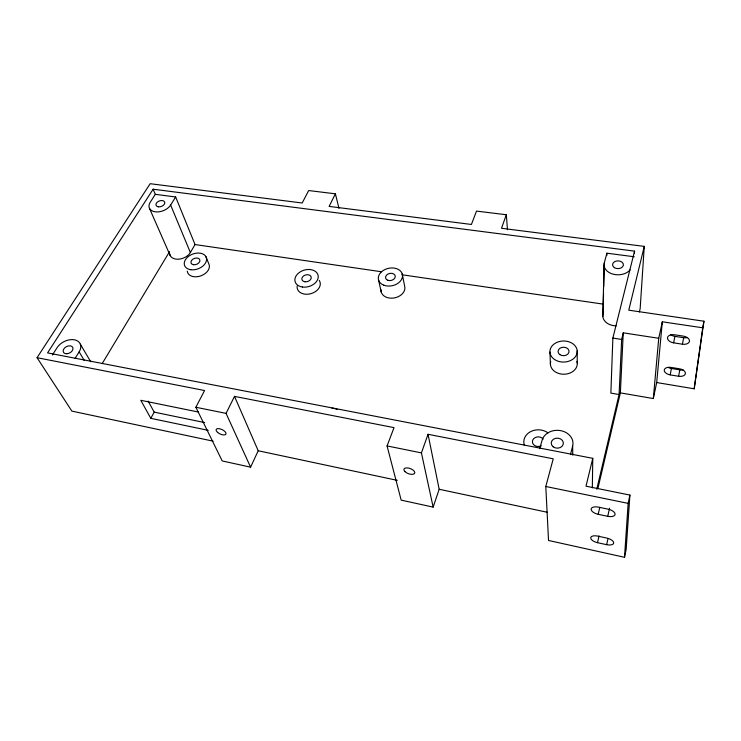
<?xml version="1.0" encoding="UTF-8"?>
<svg xmlns="http://www.w3.org/2000/svg" width="741" height="741" viewBox="0 0 741 741"><rect width="100%" height="100%" fill="white"/><g stroke="black" fill="none" stroke-linecap="round" stroke-linejoin="round"><path stroke-width="1.11" d="M592.328 487.884L592.772 458.336L47.572 352.892L153.128 189.196L634.555 251.143L634.435 253.385M602.831 316.555L604.063 265.5M616.151 325.845A13.218 9.837 1.3 0 1 603.044 313.999L603.535 293.566M603.702 286.748L604.285 262.907L606.907 253.2L634.24 256.766M606.842 255.478L606.907 253.2M634.555 251.143L612.872 338.081L610.862 393.11L619.078 394.527L596.783 489.19M619.078 394.527L621.662 339.452L623.264 332.839L658.749 338.294L653.312 398.547L620.365 392.878L623.264 332.839M213.112 441.164L71.868 411.107L37.05 357.69L150.154 183.703L302.189 202.997L308.664 190.548L335.395 193.818L329.124 206.406L471.415 224.458L476.509 211.092L506.325 214.751L501.5 228.274L644.272 246.392L640.159 308.654L639.372 311.98M37.05 357.69L204.581 390.516L195.865 407.263L222.217 460.948L250.588 467.163L226.061 413.367L234.517 396.379L394.027 427.631L387.061 445.934L401.168 500.129L433.152 507.122L421.416 452.89L428.039 434.291L553.231 458.818L545.793 486.494L548.535 540.476L624.515 557.297L628.146 503.371L629.915 495.071L586.011 486.189L592.772 458.336M629.915 495.071L626.164 549.377L624.515 557.297M653.312 398.547L656.702 382.541L662.324 321.798L702.718 327.8L703.95 321.205L628.776 310.183L644.272 246.392M656.702 382.541L694.187 388.803L702.718 327.8M703.95 321.205L694.187 388.803M678.58 376.252A6.447 3.761 10.5 0 0 685.397 373.557A6.447 3.761 10.5 0 0 679.469 368.777L670.966 367.406A6.419 3.742 10.9 0 0 664.242 370.102A6.419 3.742 10.9 0 0 670.16 374.872L678.58 376.252L679.84 369.861A6.419 3.77 10.4 0 0 683.063 369.87M682.387 344.195A6.697 4.057 9.8 0 0 689.491 341.175A6.697 4.057 9.8 0 0 683.341 336.118L674.495 334.775A6.669 4.048 10.2 0 0 667.484 337.803A6.669 4.048 10.2 0 0 673.625 342.842L682.387 344.195L683.674 337.701A6.669 4.076 9.7 0 0 687.027 337.664M670.16 374.872L671.457 368.499A6.391 3.761 10.7 0 1 668.373 367.49M673.625 342.842L674.949 336.368A6.632 4.066 10 0 1 670.466 334.487M658.749 338.294L662.324 321.798M606.647 544.681A7.104 3.233 15 0 0 613.696 542.903A7.104 3.233 15 0 0 606.898 538.096L597.663 536.095A7.067 3.223 15.2 0 0 590.725 537.892A7.067 3.223 15.2 0 0 597.496 542.681L606.647 544.681L607.963 538.744M607.74 516.32A7.41 3.529 14.7 0 0 615.113 514.235A7.41 3.529 14.7 0 0 608.018 509.141L598.367 507.131A7.373 3.51 14.9 0 0 591.114 509.224A7.373 3.51 14.9 0 0 598.191 514.31L607.74 516.32L609.565 508.196M597.496 542.681L599.034 535.928M598.191 514.31L599.821 507.242M597.857 488.671L620.365 392.878M570.45 454.594L572.645 446.063A15.654 12.94 1.3 0 0 560.733 430.641A15.654 12.94 1.3 0 0 542.097 440.228L539.735 448.648M603.044 313.999L603.591 311.878M433.152 507.122L439.172 489.264L428.039 434.291M250.588 467.163L258.211 450.76L234.517 396.379M208.221 430.345L150.812 418.332L154.202 412.135L148.144 401.066M169.689 253.783A11.291 7.54 -20.9 0 0 178.498 259.202A11.291 7.54 -20.9 0 0 190.372 252.524L195.04 244.549L175.654 196.976L155.314 194.327L153.128 189.196M102.147 363.636L169.587 251.588M75.11 358.357L79.139 351.882A13.533 9.17 -27.6 0 0 74.424 339.804A13.533 9.17 -27.6 0 0 57.094 347.677L52.407 354.995M155.314 194.327L150.201 202.321A11.856 7.549 -20.4 0 0 155.277 211.824A11.856 7.549 -20.4 0 0 170.625 205.053L175.654 196.976M195.04 244.549L381.42 271.752M402.002 274.763L603.239 304.134M674.949 336.368L683.674 337.701M612.872 338.081L621.662 339.452M671.457 368.499L679.84 369.861M195.865 407.263L226.061 413.367M387.061 445.934L421.416 452.89M198.403 412.033L140.781 400.288L150.812 418.332M545.793 486.494L628.146 503.371M154.202 412.135L204.701 422.583M258.211 450.76L397.306 480.353M439.172 489.264L547.469 512.309M79.139 351.882L84.381 360.654M80.334 344.167L90.726 361.765M149.515 208.443L170.245 255.682M170.625 205.053L190.372 252.524M205.924 256.636L208.74 263.657A11.495 7.845 -20.7 0 1 200.691 275.921A11.495 7.845 -20.7 0 1 187.26 271.16M335.395 193.818L338.98 208.369M378.54 279.931L381.226 292.037M402.252 273.957L404.632 286.137A12.078 8.873 -11.9 0 1 393.851 298.002A12.078 8.873 -11.9 0 1 381.013 289.722M506.325 214.751L507.474 229.747M549.952 352.031L550.406 364.22M572.645 446.063L572.756 455.131M577.193 350.873L577.258 363.127M630.119 269.854A13.996 10.004 0.1 0 1 613.113 274.17A13.996 10.004 0.1 0 1 604.285 262.907M524.396 445.174A14.44 11.976 -0.4 0 1 530.649 431.614A14.44 11.976 -0.4 0 1 548.053 432.957M541.3 445.776A5.817 4.826 -0.4 0 1 533.288 444.257A5.817 4.826 -0.4 0 1 535.141 437.607A5.817 4.826 -0.4 0 1 543.162 439.117M331.949 408.198A13.551 10.865 -18.6 0 1 337.229 409.44M319.288 280.441A11.837 8.521 -16.4 0 1 310.479 293.788A11.837 8.521 -16.4 0 1 297.169 286.017M576.924 361.312A13.44 10.476 -0.6 0 1 563.901 374.233A13.44 10.476 -0.6 0 1 550.73 361.506M404.984 471.647A5.752 2.732 20.4 0 0 414.395 473.638A5.752 2.732 20.4 0 0 408.634 468.08A5.752 2.732 20.4 0 0 404.984 471.647M217.613 432.411A5.409 2.408 25.4 0 0 225.922 434.161A5.409 2.408 25.4 0 0 219.651 428.761A5.409 2.408 25.4 0 0 217.613 432.411M66.82 353.763A5.252 3.557 -27.6 0 0 72.84 347.594A5.252 3.557 -27.6 0 0 64.569 347.992A5.252 3.557 -27.6 0 0 66.82 353.763M614.474 267.696A5.428 3.881 0.1 0 0 623.329 265.445A5.428 3.881 0.1 0 0 616.16 261.091A5.428 3.881 0.1 0 0 614.474 267.696M553.212 446.832A6.076 5.02 1.3 0 0 563.234 444.267A6.076 5.02 1.3 0 0 555.463 438.348A6.076 5.02 1.3 0 0 553.212 446.832M383.847 285.202A12.236 8.901 -12 0 0 402.511 276.273A12.236 8.901 -12 0 0 384.885 269.548A12.236 8.901 -12 0 0 383.847 285.202M387.738 280.246A4.928 3.585 -12 0 0 395.277 276.671A4.928 3.585 -12 0 0 388.191 273.938A4.928 3.585 -12 0 0 387.738 280.246M302.393 287.017A11.939 8.531 -16.3 0 0 318.111 275.337A11.939 8.531 -16.3 0 0 299.169 272.586A11.939 8.531 -16.3 0 0 302.393 287.017M304.847 281.765A4.807 3.436 -16.3 0 0 311.201 277.078A4.807 3.436 -16.3 0 0 303.588 275.939A4.807 3.436 -16.3 0 0 304.847 281.765M190.724 269.715A11.578 7.845 -20.7 0 0 206.563 258.581A11.578 7.845 -20.7 0 0 188.992 256.025A11.578 7.845 -20.7 0 0 190.724 269.715M193.512 264.722A4.668 3.159 -20.7 0 0 199.913 260.258A4.668 3.159 -20.7 0 0 192.845 259.202A4.668 3.159 -20.7 0 0 193.512 264.722M158.407 206.832A4.603 2.927 -20.4 0 0 164.798 202.571A4.603 2.927 -20.4 0 0 157.926 201.672A4.603 2.927 -20.4 0 0 158.407 206.832M554.472 359.441A13.644 10.531 -0.9 0 0 576.924 353.624A13.644 10.531 -0.9 0 0 559.335 341.545A13.644 10.531 -0.9 0 0 554.472 359.441M559.863 354.633A5.493 4.242 -0.9 0 0 568.921 352.327A5.493 4.242 -0.9 0 0 561.863 347.436A5.493 4.242 -0.9 0 0 559.863 354.633"/></g></svg>
